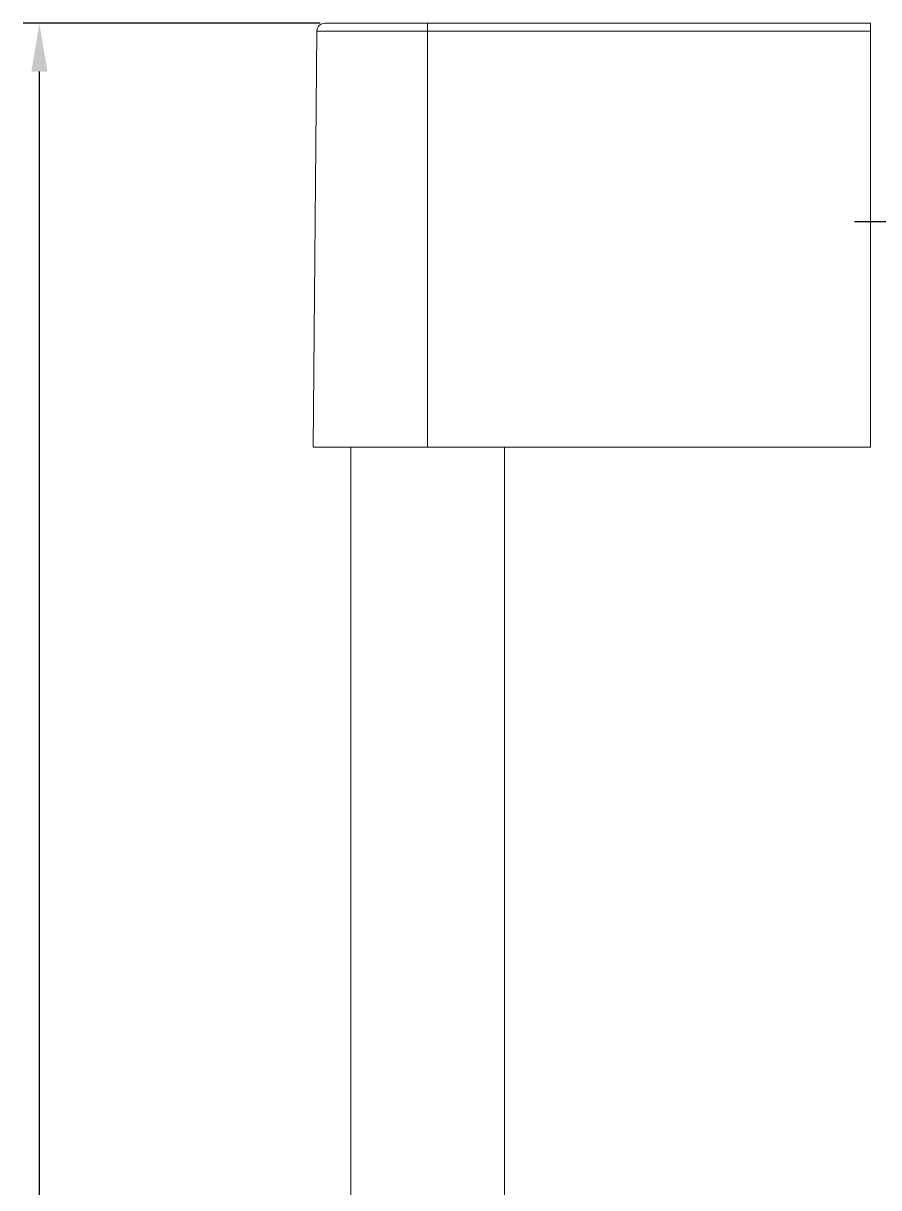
# Model space of a CAD drawing. Extents: x -3678 to -3207, y -2945 to -2057.
# Drawn here: x -3451.4 to -3345.2, y -2356.3 to -2211.7 of the extents above; entities that cross this region are included whole.
import ezdxf

# ---------------------------------------------------------------- set-up
doc = ezdxf.new("R2010")
doc.units = 0
doc.header["$LTSCALE"] = 7
doc.linetypes.add('CENTER', pattern=[2, 1.25, -0.25, 0.25, -0.25])
doc.layers.get('0').update_dxf_attribs({"color": 2, "linetype": 'CONTINUOUS'})

msp = doc.modelspace()

# ---------------------------------------------------------------- linework, layer by layer
at = {"color": 2}
for p, q in [((-3414.54793, -2211.73636), (-3451.40979, -2211.73636)), ((-3449.40979, -2940.94227), (-3449.40979, -2217.73636))]:
    msp.add_line(p, q, dxfattribs=at)
at = {"color": 7, "linetype": 'Continuous', "lineweight": 15}
for p, q in [((-3413.94793, -2211.73636), (-3401.19827, -2211.73636)), ((-3401.19827, -2212.72763), (-3401.19827, -2211.73636)), ((-3401.19827, -2211.73636), (-3346.19827, -2211.73636)), ((-3346.19827, -2211.73636), (-3346.19827, -2212.72763)), ((-3414.94789, -2212.72763), (-3415.39827, -2264.33636)), ((-3401.19827, -2212.72763), (-3401.19827, -2264.33636)), ((-3346.19827, -2212.72763), (-3401.19827, -2212.72763)), ((-3346.19827, -2212.72763), (-3346.19827, -2264.33636)), ((-3401.19827, -2264.33636), (-3415.39827, -2264.33636)), ((-3410.74827, -2264.33636), (-3410.74827, -2362.51508)), ((-3346.19827, -2264.33636), (-3401.19827, -2264.33636)), ((-3391.64827, -2362.52052), (-3391.64827, -2264.33636))]:
    msp.add_line(p, q, dxfattribs=at)
at = {"color": 8, "linetype": 'Continuous', "lineweight": 15}
msp.add_line((-3401.19827, -2212.72763), (-3414.94789, -2212.72763), dxfattribs=at)
at = {"color": 1, "linetype": 'CENTER'}
for q in [(-3292.73015, -2236.33636), (-3287.57489, -2236.33636)]:
    msp.add_line((-3348.1665, -2236.33636), q, dxfattribs=at)
at = {"color": 7, "linetype": 'Continuous', "lineweight": 15}
msp.add_arc((-3413.94793, -2212.73636), 1, 90, 179.5, dxfattribs=at)
at = {"color": 2}
msp.add_solid([(-3450.40979, -2217.73636), (-3448.40979, -2217.73636), (-3449.40979, -2211.73636)], dxfattribs=at)

doc.saveas('drawing.dxf')
